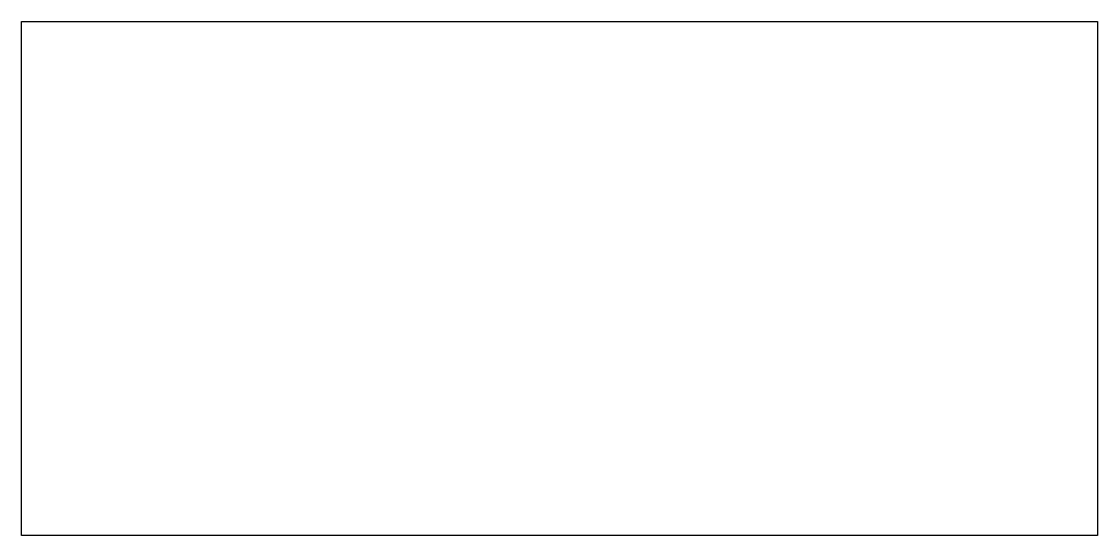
# Model space of a CAD drawing. Header units: millimetres. Extents: x 0 to 400, y 0 to 191.
import ezdxf

# ---------------------------------------------------------------- set-up
doc = ezdxf.new("R2010")
doc.units = ezdxf.units.MM
doc.layers.add('IMAGE', color=7, linetype='Continuous')
picture_1 = doc.add_image_def('image1.png', size_in_pixel=(722, 345))

msp = doc.modelspace()

# ---------------------------------------------------------------- pictures from other files: only their frames are drawn
at = {"layer": 'IMAGE'}
image = msp.add_image(picture_1, insert=(0, 0), size_in_units=(400, 191.14), dxfattribs=at)

doc.saveas('drawing.dxf')
